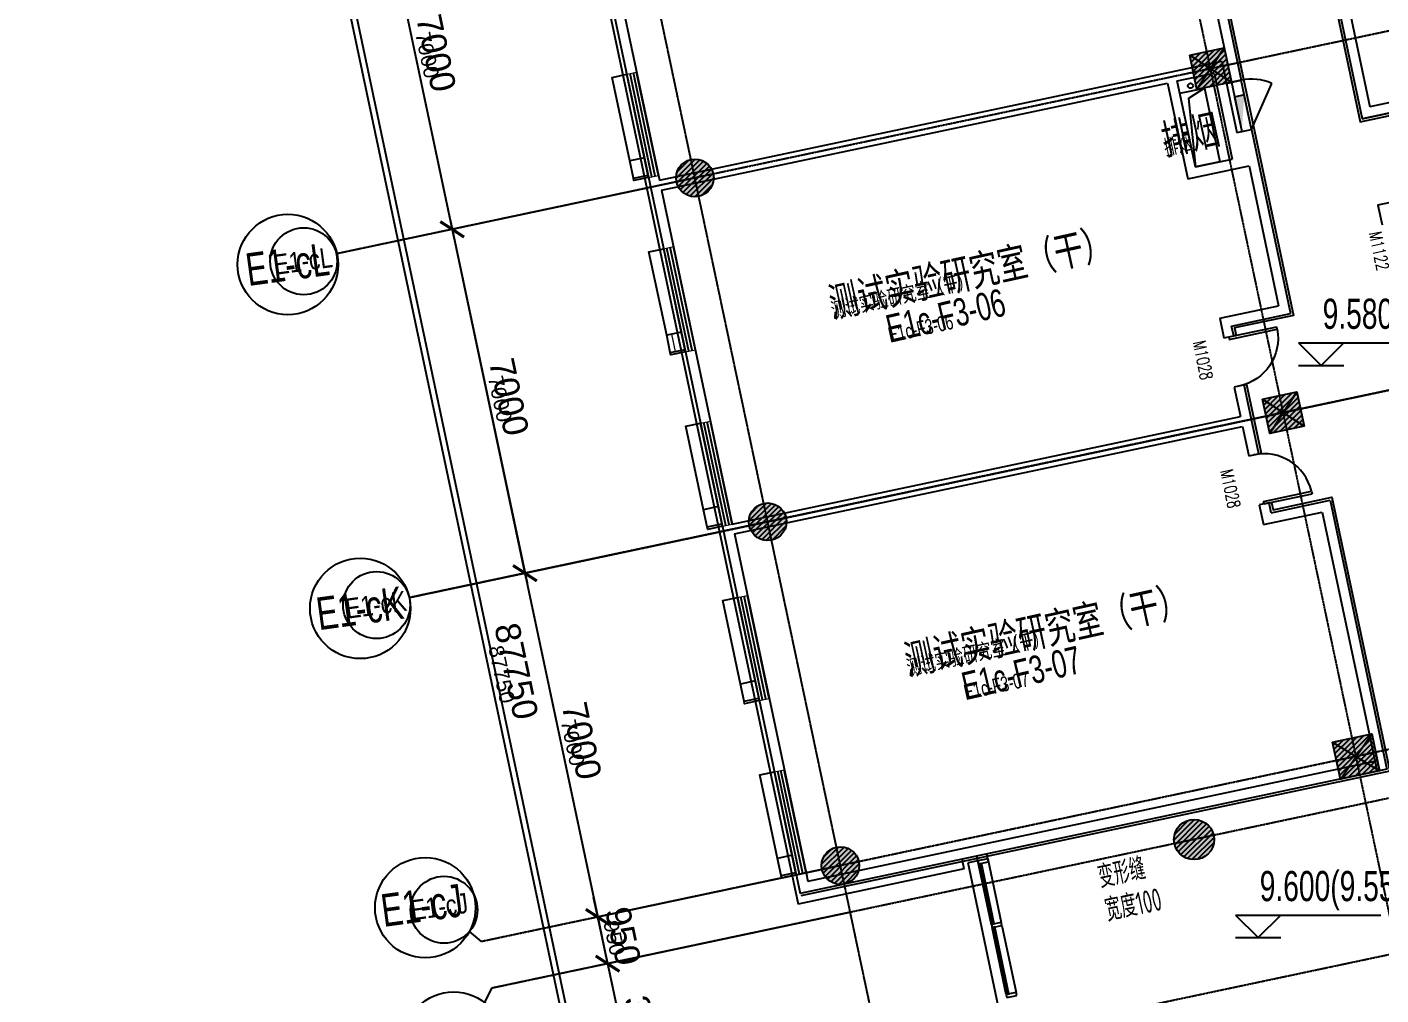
# Model space of a CAD drawing. Header units: millimetres. Extents: x -174040 to 151923, y -227569 to 142020.
# Drawn here: x -165165 to -138195, y 32491 to 51767 of the extents above; entities that cross this region are included whole.
import ezdxf
from ezdxf.enums import TextEntityAlignment as Align

# ---------------------------------------------------------------- set-up
doc = ezdxf.new("R2010")
doc.units = ezdxf.units.MM
doc.header["$LTSCALE"] = 5
doc.linetypes.add('E-RG-1F$0$$0$DOTE', pattern=[2.42, 2, -0.2, 0.02, -0.2])
doc.linetypes.add('XRE2$0$HIDDEN', pattern=[0.375, 0.25, -0.125])
for name, color, linetype in [('00外装饰面', 21, 'Continuous'), ('A—墙体', 7, 'Continuous'), ('A—文字索引', 40, 'Continuous'), ('A—设备管丼、主管符号', 50, 'Continuous'), ('A—轴线、尺寸', 1, 'Continuous'), ('A—门窗', 135, 'Continuous'), ('E-COLS-F3$0$0S-COLS-HATCH', 8, 'Continuous'), ('E-COLS-F3$0$0S-COLS-HATCH-I', 8, 'Continuous'), ('E-COLS-F3$0$0S-COLS-LINE', 4, 'Continuous'), ('E-RG-2F$0$E-RG-1F$0$A-SYMB', 4, 'Continuous'), ('E-RG-2F-300xp$0$E-RG-1F$0$A-DIMS-100', 1, 'Continuous'), ('E1-RI-3F$0$$0$A-SYMB-AREA', 4, 'Continuous'), ('E1-RI-3F$0$$0$A-SYMB-NAME', 4, 'Continuous'), ('E1-RI-3F$0$0P-TE-D0-A', 1, 'Continuous'), ('E1-RI-3F$0$A-SYMB-DOOR', 4, 'Continuous'), ('E1-RI-3F$0$A-TEXT', 4, 'Continuous'), ('I-平面-标高（总）', 40, 'Continuous'), ('I—平面—文字', 40, 'Continuous'), ('I—平面—文字（放大1：100）', 40, 'XRE2$0$HIDDEN'), ('I—平面—标高', 40, 'Continuous'), ('I—平面—消防设施', 10, 'Continuous'), ('I—平面—装饰面层线', 192, 'Continuous'), ('I—平面—门', 22, 'Continuous'), ('I—平面—门编号', 22, 'Continuous'), ('轴线100', 1, 'Continuous')]:
    doc.layers.add(name, color=color, linetype=linetype)
for name, color, linetype, lineweight in [('E1-RI-3F$0$A-DETL-MBND', 5, 'Continuous', 5), ('E1-RI-3F$0$A-GLAZ-CWMG', 3, 'Continuous', 5), ('E1-RI-3F$0$A-WALL', 7, 'Continuous', 5)]:
    doc.layers.add(name, color=color, linetype=linetype, lineweight=lineweight)
doc.styles.add('ARIAL', font='arial.ttf')
doc.styles.add('E1-RI-3F$0$$0$ECADI', font='hzs.shx', dxfattribs={"width": 0.7, "bigfont": 'hztxt.shx'})
doc.styles.add('E1-RI-3F$0$ECADI-TXT', font='simplex.shx', dxfattribs={"bigfont": 'hztxt.shx'})
doc.styles.add('XD2008', font='SIMYOU.TTF', dxfattribs={"width": 0.7})
doc.dimstyles.new('200', dxfattribs={"dimscale": 200, "dimtxt": 2.5, "dimasz": 2, "dimexe": 1, "dimexo": 1, "dimgap": 0.8, "dimtad": 1, "dimdec": 0, "dimdsep": 46, "dimtxsty": 'ARIAL', "dimblk1": 'ARCHTICK', "dimblk2": 'ARCHTICK', "dimsah": 1, "dimcen": -0.9, "dimdle": 1, "dimclrd": 256, "dimclre": 256, "dimclrt": 40, "dimaunit": 1, "dimadec": 0, "dimazin": 0, "dimtfac": 0.35, "dimtdec": 0, "dimtix": 1, "dimtmove": 2, "dimatfit": 3, "dimldrblk": 'ARCHTICK', "dimfxl": 0, "dimtvp": 0.8, "dimtolj": 1, "dimtzin": 0, "dimarcsym": 0})
doc.dimstyles.new('副本 100', dxfattribs={"dimscale": 100, "dimtxt": 2.5, "dimasz": 2, "dimexe": 1, "dimexo": 1, "dimgap": 0.8, "dimtad": 1, "dimdec": 0, "dimdsep": 46, "dimtxsty": 'ARIAL', "dimblk1": 'ARCHTICK', "dimblk2": 'ARCHTICK', "dimsah": 1, "dimcen": -0.9, "dimdle": 1, "dimclrd": 256, "dimclre": 256, "dimclrt": 40, "dimaunit": 1, "dimadec": 0, "dimazin": 0, "dimtfac": 0.35, "dimtdec": 0, "dimtix": 1, "dimtmove": 2, "dimatfit": 3, "dimldrblk": 'ARCHTICK', "dimfxl": 0, "dimtvp": 0.8, "dimtolj": 1, "dimtzin": 0, "dimarcsym": 0})
pattern_1 = [(45, (0, 0), (-53.0330086, 53.0330086), [])]

# ---------------------------------------------------------------- blocks, each defined once
blk = doc.blocks.new('biaogao')
at = {"layer": 'I—平面—标高'}
blk.add_line((11716360, -6091840), (11717260, -6091840), dxfattribs=at)
for points in [[(11716360, -6091390), (11719252, -6091390)], [(11716360, -6091390), (11716810, -6091840)], [(11716810, -6091840), (11717260, -6091390)]]:
    blk.add_lwpolyline(points, dxfattribs=at)
at = {"layer": 'I—平面—标高', "style": 'XD2008', "width": 0.7, "flags": 8}
blk.add_attdef('%%p0.000(-0.100)', text='', height=600, dxfattribs=at).set_placement((11716840, -6091293), align=Align.BOTTOM_LEFT)
blk = doc.blocks.new('_ArchTick')
at = {"color": 0, "linetype": 'ByBlock', "const_width": 0.15}
blk.add_lwpolyline([(-0.5, -0.5), (0.5, 0.5)], dxfattribs=at)
blk = doc.blocks.new('*D177')
at = {"layer": 'A—轴线、尺寸', "linetype": 'ByBlock', "lineweight": -2}
for p, q in [((-158864, 83056), (-165107, 81734)), ((-164953, 81971), (-146697, -4268)), ((-140691, -2792), (-146934, -4114))]:
    blk.add_line(p, q, dxfattribs=at)
at = {"layer": 'Defpoints', "color": 0, "linetype": 'ByBlock'}
for p in [(-158668, 83097), (-140495, -2751), (-146738, -4072)]:
    blk.add_point(p, dxfattribs=at)
at = {"layer": 'A—轴线、尺寸', "linetype": 'ByBlock', "lineweight": -2, "xscale": 400, "yscale": 400, "zscale": 400}
for p, rotation in [((-164911, 81775), 101.9526484555738), ((-146738, -4072), 281.9526484555738)]:
    blk.add_blockref('_ArchTick', p, dxfattribs=dict(at, rotation=rotation))
at = {"layer": 'A—轴线、尺寸', "color": 40, "linetype": 'ByBlock', "insert": (-155419, 38938), "char_height": 500, "attachment_point": 5, "rotation": 281.9526, "style": 'ARIAL'}
blk.add_mtext('\\A1;87750', dxfattribs=at)
blk = doc.blocks.new('*D183')
at = {"layer": 'A—轴线、尺寸', "linetype": 'ByBlock', "lineweight": -2}
for p, q in [((-148861, 34116), (-153796, 33071)), ((-153642, 33308), (-152928, 29933)), ((-148273, 31123), (-153165, 30087))]:
    blk.add_line(p, q, dxfattribs=at)
at = {"layer": 'Defpoints', "color": 0, "linetype": 'ByBlock'}
for p in [(-148666, 34157), (-148078, 31164), (-152969, 30129)]:
    blk.add_point(p, dxfattribs=at)
at = {"layer": 'A—轴线、尺寸', "linetype": 'ByBlock', "lineweight": -2, "xscale": 400, "yscale": 400, "zscale": 400}
for p, rotation in [((-153601, 33113), 101.9526484555738), ((-152969, 30129), 281.9526484555738)]:
    blk.add_blockref('_ArchTick', p, dxfattribs=dict(at, rotation=rotation))
at = {"layer": 'A—轴线、尺寸', "color": 40, "linetype": 'ByBlock', "insert": (-152879, 31707), "char_height": 500, "attachment_point": 5, "rotation": 281.9526, "style": 'ARIAL'}
blk.add_mtext('\\A1;3050', dxfattribs=at)
blk = doc.blocks.new('*D184')
at = {"layer": 'A—轴线、尺寸', "linetype": 'ByBlock', "lineweight": -2}
for p, q in [((-149102, 35036), (-153993, 34001)), ((-153798, 34042), (-153880, 34433)), ((-153798, 34042), (-153601, 33113)), ((-148905, 34107), (-153796, 33071)), ((-153601, 33113), (-153518, 32721))]:
    blk.add_line(p, q, dxfattribs=at)
at = {"layer": 'Defpoints', "color": 0, "linetype": 'ByBlock'}
for p in [(-148906, 35077), (-148709, 34148), (-153601, 33113)]:
    blk.add_point(p, dxfattribs=at)
at = {"layer": 'A—轴线、尺寸', "linetype": 'ByBlock', "lineweight": -2, "xscale": 400, "yscale": 400, "zscale": 400}
for p, rotation in [((-153798, 34042), 281.9526484555738), ((-153601, 33113), 101.9526484555738)]:
    blk.add_blockref('_ArchTick', p, dxfattribs=dict(at, rotation=rotation))
at = {"layer": 'A—轴线、尺寸', "color": 40, "linetype": 'ByBlock', "insert": (-153293, 33663), "char_height": 500, "attachment_point": 5, "rotation": 281.9526, "style": 'ARIAL'}
blk.add_mtext('\\A1;950', dxfattribs=at)
blk = doc.blocks.new('*D185')
at = {"layer": 'A—轴线、尺寸', "linetype": 'ByBlock', "lineweight": -2}
for p, q in [((-150551, 41884), (-155443, 40849)), ((-155289, 41086), (-153756, 33846)), ((-149102, 35036), (-153993, 34001))]:
    blk.add_line(p, q, dxfattribs=at)
at = {"layer": 'Defpoints', "color": 0, "linetype": 'ByBlock'}
for p in [(-150356, 41926), (-148906, 35078), (-153798, 34042)]:
    blk.add_point(p, dxfattribs=at)
at = {"layer": 'A—轴线、尺寸', "linetype": 'ByBlock', "lineweight": -2, "xscale": 400, "yscale": 400, "zscale": 400}
for p, rotation in [((-155247, 40890), 101.9526484555738), ((-153798, 34042), 281.9526484555738)]:
    blk.add_blockref('_ArchTick', p, dxfattribs=dict(at, rotation=rotation))
at = {"layer": 'A—轴线、尺寸', "color": 40, "linetype": 'ByBlock', "insert": (-154116, 37552), "char_height": 500, "attachment_point": 5, "rotation": 281.9526, "style": 'ARIAL'}
blk.add_mtext('\\A1;7000', dxfattribs=at)
blk = doc.blocks.new('*D186')
at = {"layer": 'A—轴线、尺寸', "linetype": 'ByBlock', "lineweight": -2}
for p, q in [((-152001, 48733), (-156893, 47697)), ((-156738, 47934), (-155206, 40695)), ((-150551, 41884), (-155443, 40849))]:
    blk.add_line(p, q, dxfattribs=at)
at = {"layer": 'Defpoints', "color": 0, "linetype": 'ByBlock'}
for p in [(-151805, 48774), (-150356, 41926), (-155247, 40890)]:
    blk.add_point(p, dxfattribs=at)
at = {"layer": 'A—轴线、尺寸', "linetype": 'ByBlock', "lineweight": -2, "xscale": 400, "yscale": 400, "zscale": 400}
for p, rotation in [((-156697, 47739), 101.9526484555738), ((-155247, 40890), 281.9526484555738)]:
    blk.add_blockref('_ArchTick', p, dxfattribs=dict(at, rotation=rotation))
at = {"layer": 'A—轴线、尺寸', "color": 40, "linetype": 'ByBlock', "insert": (-155566, 44401), "char_height": 500, "attachment_point": 5, "rotation": 281.9526, "style": 'ARIAL'}
blk.add_mtext('\\A1;7000', dxfattribs=at)
blk = doc.blocks.new('*D187')
at = {"layer": 'A—轴线、尺寸', "linetype": 'ByBlock', "lineweight": -2}
for p, q in [((-153451, 55581), (-158342, 54545)), ((-158188, 54783), (-156656, 47543)), ((-152001, 48733), (-156893, 47697))]:
    blk.add_line(p, q, dxfattribs=at)
at = {"layer": 'Defpoints', "color": 0, "linetype": 'ByBlock'}
for p in [(-153255, 55622), (-151805, 48774), (-156697, 47739)]:
    blk.add_point(p, dxfattribs=at)
at = {"layer": 'A—轴线、尺寸', "linetype": 'ByBlock', "lineweight": -2, "xscale": 400, "yscale": 400, "zscale": 400}
for p, rotation in [((-158147, 54587), 101.9526484555738), ((-156697, 47739), 281.9526484555738)]:
    blk.add_blockref('_ArchTick', p, dxfattribs=dict(at, rotation=rotation))
at = {"layer": 'A—轴线、尺寸', "color": 40, "linetype": 'ByBlock', "insert": (-157016, 51249), "char_height": 500, "attachment_point": 5, "rotation": 281.9526, "style": 'ARIAL'}
blk.add_mtext('\\A1;7000', dxfattribs=at)
blk = doc.blocks.new('E1-RI-3F$0$$DORLIB2D$00000001')
for p, q in [((0.45, 0.975), (0.5, 0.975)), ((0.45, 0), (0.45, 0.975)), ((0.5, 0), (0.5, 0.975)), ((0.5, 0), (0.45, 0))]:
    blk.add_line(p, q)
blk.add_arc((0.475, 0), 0.975, 91.4693, 180)
blk = doc.blocks.new('XRE3')
at = {"layer": 'E-COLS-F3$0$0S-COLS-HATCH'}
for points in [[(11701774, -6158012), (11702459, -6157867), (11702604, -6158552), (11701919, -6158697)], [(11703224, -6164860), (11703909, -6164715), (11704054, -6165400), (11703369, -6165545)], [(11704620, -6171694), (11705402, -6171529), (11705558, -6172263), (11704775, -6172428)]]:
    blk.add_hatch(color=18, dxfattribs=at).paths.add_polyline_path(points)
h = blk.add_hatch(color=18, dxfattribs=at)
edge = h.paths.add_edge_path()
edge.add_arc((11691917, -6160457), 375, 0, 360)
h = blk.add_hatch(color=18, dxfattribs=at)
edge = h.paths.add_edge_path()
edge.add_arc((11693367, -6167305), 375, 0, 360)
h = blk.add_hatch(color=18, dxfattribs=at)
edge = h.paths.add_edge_path()
edge.add_arc((11701861, -6173633), 400, 0, 360)
h = blk.add_hatch(color=18, dxfattribs=at)
edge = h.paths.add_edge_path()
edge.add_arc((11694816, -6174153), 375, 0, 360)
at = {"layer": 'E-COLS-F3$0$0S-COLS-HATCH-I'}
h = blk.add_hatch(dxfattribs=at)
h.set_pattern_fill('ANSI31', color=256, scale=600, style=0)
h.set_pattern_definition(pattern_1)
h.paths.add_polyline_path([(11701774, -6158012), (11702459, -6157867), (11702604, -6158552), (11701919, -6158697)])
h = blk.add_hatch(dxfattribs=at)
h.set_pattern_fill('ANSI31', color=256, scale=600, style=0)
h.set_pattern_definition(pattern_1)
edge = h.paths.add_edge_path()
edge.add_arc((11691917, -6160457), 375, 0, 360)
h = blk.add_hatch(dxfattribs=at)
h.set_pattern_fill('ANSI31', color=256, scale=600, style=0)
h.set_pattern_definition(pattern_1)
h.paths.add_polyline_path([(11703224, -6164860), (11703909, -6164715), (11704054, -6165400), (11703369, -6165545)])
h = blk.add_hatch(dxfattribs=at)
h.set_pattern_fill('ANSI31', color=256, scale=600, style=0)
h.set_pattern_definition(pattern_1)
edge = h.paths.add_edge_path()
edge.add_arc((11693367, -6167305), 375, 0, 360)
h = blk.add_hatch(dxfattribs=at)
h.set_pattern_fill('ANSI31', color=256, scale=600, style=0)
h.set_pattern_definition([(45, (144.97, -684.82), (-53.0330086, 53.0330086), [])])
h.paths.add_polyline_path([(11704620, -6171694), (11705402, -6171529), (11705558, -6172263), (11704775, -6172428)])
h = blk.add_hatch(dxfattribs=at)
h.set_pattern_fill('ANSI31', color=256, scale=600, style=0)
h.set_pattern_definition([(45, (144.97, -684.82), (-53.0330086, 53.0330086), [])])
edge = h.paths.add_edge_path()
edge.add_arc((11701861, -6173633), 400, 0, 360)
h = blk.add_hatch(dxfattribs=at)
h.set_pattern_fill('ANSI31', color=256, scale=600, style=0)
h.set_pattern_definition([(45, (-56.47, 243.586), (-53.0330086, 53.0330086), [])])
edge = h.paths.add_edge_path()
edge.add_arc((11694816, -6174153), 375, 0, 360)
at = {"layer": 'Defpoints'}
for p, q in [((11701919, -6158697), (11702459, -6157867)), ((11701774, -6158012), (11702604, -6158552)), ((11703369, -6165545), (11703909, -6164715)), ((11703224, -6164860), (11704054, -6165400)), ((11704620, -6171694), (11705558, -6172263)), ((11704775, -6172428), (11705402, -6171529))]:
    blk.add_line(p, q, dxfattribs=at)
at = {"layer": 'E-COLS-F3$0$0S-COLS-LINE', "color": 255}
for points in [[(11701774, -6158012), (11702459, -6157867), (11702604, -6158552), (11701919, -6158697)], [(11703224, -6164860), (11703909, -6164715), (11704054, -6165400), (11703369, -6165545)], [(11704620, -6171694), (11705402, -6171529), (11705558, -6172263), (11704775, -6172428)]]:
    blk.add_lwpolyline(points, close=True, dxfattribs=at)
for centre, radius in [((11691917, -6160457), 375), ((11693367, -6167305), 375), ((11701861, -6173633), 400), ((11694816, -6174153), 375)]:
    blk.add_circle(centre, radius, dxfattribs=at)
blk = doc.blocks.new('E1-RI-3F$0$窗3')
at = {"layer": 'A—门窗'}
for p, q in [((10161298, -8419202), (10161298, -8417102)), ((10161364, -8419202), (10161364, -8417102)), ((10161431, -8419202), (10161431, -8417102)), ((10161498, -8419202), (10161498, -8417102))]:
    blk.add_line(p, q, dxfattribs=at)
at = {"layer": 'A—门窗', "color": 8}
for points in [[(10161298, -8418802), (10160998, -8418802), (10160998, -8417102), (10161298, -8417102)], [(10160998, -8419152), (10160998, -8418802), (10160998, -8418802)], [(10161298, -8419202), (10160998, -8419202), (10160998, -8419152), (10161298, -8419152)]]:
    blk.add_lwpolyline(points, dxfattribs=at)
at = {"layer": 'E1-RI-3F$0$A-WALL'}
for p, q in [((10161298, -8417102), (10161498, -8417102)), ((10161298, -8419202), (10161498, -8419202))]:
    blk.add_line(p, q, dxfattribs=at)
blk = doc.blocks.new('E1-RI-3F$0$ECADI-TAG-DOOR')
blk = doc.blocks.new('E1-RI-3F$0$XFX-BX')
blk.add_lwpolyline([(0, 0), (0, 200), (700, 200), (700, 0)], close=True)
blk.add_solid([(0, 0), (0, 0), (700, 0), (700, 200)])
blk = doc.blocks.new('E1-RI-3F$0$$0$5ERHFH')
at = {"layer": 'E1-RI-3F$0$$0$A-SYMB-AREA', "style": 'E1-RI-3F$0$$0$ECADI', "width": 0.7}
blk.add_attdef('340M2', text='', height=2.5, dxfattribs=at).set_placement((0, 1.25), align=Align.MIDDLE_LEFT)
at = {"layer": 'E1-RI-3F$0$$0$A-SYMB-NAME', "style": 'E1-RI-3F$0$$0$ECADI', "width": 0.7}
blk.add_attdef('CHINESENAME', (-12.29, 3.09), '', height=4.5, dxfattribs=at)
blk = doc.blocks.new('E1-RI-3F$0$RECTANGULAR_MULLION_-_600M')
at = {"layer": 'A—门窗'}
for p, q in [((-30, 75), (30, 75)), ((-30, -125), (-30, 75)), ((30, 75), (30, -125)), ((30, -125), (-30, -125))]:
    blk.add_line(p, q, dxfattribs=at)
blk = doc.blocks.new('*D447')
at = {"layer": 'Defpoints', "color": 0, "linetype": 'ByBlock'}
for p in [(-279185, 83617), (-261012, -2230), (-267371, -3576)]:
    blk.add_point(p, dxfattribs=at)
at = {"layer": '轴线100', "linetype": 'ByBlock', "lineweight": -2}
for p, q in [((-279283, 83596), (-285642, 82250)), ((-285565, 82369), (-267350, -3674)), ((-261110, -2251), (-267469, -3597))]:
    blk.add_line(p, q, dxfattribs=at)
at = {"layer": '轴线100', "linetype": 'ByBlock', "lineweight": -2, "xscale": 200, "yscale": 200, "zscale": 200}
for p, rotation in [((-285544, 82271), 101.9526484623874), ((-267371, -3576), 281.9526484623874)]:
    blk.add_blockref('_ArchTick', p, dxfattribs=dict(at, rotation=rotation))
at = {"layer": '轴线100', "color": 40, "linetype": 'ByBlock', "insert": (-276230, 39396), "char_height": 300, "attachment_point": 5, "rotation": 281.9526, "style": 'ARIAL'}
blk.add_mtext('\\A1;87750', dxfattribs=at)
blk = doc.blocks.new('*D453')
at = {"layer": 'Defpoints', "color": 0, "linetype": 'ByBlock'}
for p in [(-269183, 34678), (-268595, 31685), (-273486, 30649)]:
    blk.add_point(p, dxfattribs=at)
at = {"layer": '轴线100', "linetype": 'ByBlock', "lineweight": -2}
for p, q in [((-269281, 34657), (-274216, 33612)), ((-274139, 33731), (-273466, 30551)), ((-268693, 31664), (-273584, 30628))]:
    blk.add_line(p, q, dxfattribs=at)
at = {"layer": '轴线100', "linetype": 'ByBlock', "lineweight": -2, "xscale": 200, "yscale": 200, "zscale": 200}
for p, rotation in [((-274118, 33633), 101.9526484623874), ((-273486, 30649), 281.9526484623874)]:
    blk.add_blockref('_ArchTick', p, dxfattribs=dict(at, rotation=rotation))
at = {"layer": '轴线100', "color": 40, "linetype": 'ByBlock', "insert": (-273574, 32189), "char_height": 300, "attachment_point": 5, "rotation": 281.9526, "style": 'ARIAL'}
blk.add_mtext('\\A1;3050', dxfattribs=at)
blk = doc.blocks.new('*D454')
at = {"layer": 'Defpoints', "color": 0, "linetype": 'ByBlock'}
for p in [(-269423, 35598), (-269227, 34668), (-274118, 33633)]:
    blk.add_point(p, dxfattribs=at)
at = {"layer": '轴线100', "linetype": 'ByBlock', "lineweight": -2}
for p, q in [((-269521, 35577), (-274413, 34541)), ((-274336, 34660), (-274097, 33535)), ((-269324, 34647), (-274216, 33612))]:
    blk.add_line(p, q, dxfattribs=at)
at = {"layer": '轴线100', "linetype": 'ByBlock', "lineweight": -2, "xscale": 200, "yscale": 200, "zscale": 200}
for p, rotation in [((-274315, 34562), 101.9526484623874), ((-274118, 33633), 281.9526484623874)]:
    blk.add_blockref('_ArchTick', p, dxfattribs=dict(at, rotation=rotation))
at = {"layer": '轴线100', "color": 40, "linetype": 'ByBlock', "insert": (-273988, 34146), "char_height": 300, "attachment_point": 5, "rotation": 281.9526, "style": 'ARIAL'}
blk.add_mtext('\\A1;950', dxfattribs=at)
blk = doc.blocks.new('*D455')
at = {"layer": 'Defpoints', "color": 0, "linetype": 'ByBlock'}
for p in [(-270873, 42446), (-269423, 35598), (-274315, 34562)]:
    blk.add_point(p, dxfattribs=at)
at = {"layer": '轴线100', "linetype": 'ByBlock', "lineweight": -2}
for p, q in [((-270971, 42425), (-275862, 41390)), ((-275785, 41508), (-274294, 34464)), ((-269521, 35577), (-274413, 34542))]:
    blk.add_line(p, q, dxfattribs=at)
at = {"layer": '轴线100', "linetype": 'ByBlock', "lineweight": -2, "xscale": 200, "yscale": 200, "zscale": 200}
for p, rotation in [((-275765, 41411), 101.9526484623874), ((-274315, 34562), 281.9526484623874)]:
    blk.add_blockref('_ArchTick', p, dxfattribs=dict(at, rotation=rotation))
at = {"layer": '轴线100', "color": 40, "linetype": 'ByBlock', "insert": (-274812, 38035), "char_height": 300, "attachment_point": 5, "rotation": 281.9526, "style": 'ARIAL'}
blk.add_mtext('\\A1;7000', dxfattribs=at)
blk = doc.blocks.new('*D456')
at = {"layer": 'Defpoints', "color": 0, "linetype": 'ByBlock'}
for p in [(-272323, 49294), (-270873, 42446), (-275765, 41411)]:
    blk.add_point(p, dxfattribs=at)
at = {"layer": '轴线100', "linetype": 'ByBlock', "lineweight": -2}
for p, q in [((-272421, 49274), (-277312, 48238)), ((-277235, 48357), (-275744, 41313)), ((-270971, 42425), (-275862, 41390))]:
    blk.add_line(p, q, dxfattribs=at)
at = {"layer": '轴线100', "linetype": 'ByBlock', "lineweight": -2, "xscale": 200, "yscale": 200, "zscale": 200}
for p, rotation in [((-277214, 48259), 101.9526484623874), ((-275765, 41411), 281.9526484623874)]:
    blk.add_blockref('_ArchTick', p, dxfattribs=dict(at, rotation=rotation))
at = {"layer": '轴线100', "color": 40, "linetype": 'ByBlock', "insert": (-276261, 44883), "char_height": 300, "attachment_point": 5, "rotation": 281.9526, "style": 'ARIAL'}
blk.add_mtext('\\A1;7000', dxfattribs=at)
blk = doc.blocks.new('*D457')
at = {"layer": 'Defpoints', "color": 0, "linetype": 'ByBlock'}
for p in [(-273773, 56143), (-272323, 49294), (-277214, 48259)]:
    blk.add_point(p, dxfattribs=at)
at = {"layer": '轴线100', "linetype": 'ByBlock', "lineweight": -2}
for p, q in [((-273870, 56122), (-278762, 55086)), ((-278685, 55205), (-277194, 48161)), ((-272421, 49274), (-277312, 48238))]:
    blk.add_line(p, q, dxfattribs=at)
at = {"layer": '轴线100', "linetype": 'ByBlock', "lineweight": -2, "xscale": 200, "yscale": 200, "zscale": 200}
for p, rotation in [((-278664, 55107), 101.9526484623874), ((-277214, 48259), 281.9526484623874)]:
    blk.add_blockref('_ArchTick', p, dxfattribs=dict(at, rotation=rotation))
at = {"layer": '轴线100', "color": 40, "linetype": 'ByBlock', "insert": (-277711, 51731), "char_height": 300, "attachment_point": 5, "rotation": 281.9526, "style": 'ARIAL'}
blk.add_mtext('\\A1;7000', dxfattribs=at)
blk = doc.blocks.new('A$C1C9D1350')
at = {"layer": '轴线100', "linetype": 'E-RG-1F$0$$0$DOTE'}
for p, q in [((-249364.6, -8734.6), (-270277, 90051.5)), ((-261506.2, -2079.5), (-280549.3, 87876.9)), ((-243029.5, 55495.3), (-279510.9, 47772.5)), ((-241827.6, 48591), (-278068.4, 40919.1)), ((-232013.8, 43517), (-276627.4, 34072.6)), ((-234132.4, 42097.4), (-276431.7, 33143)), ((-229758.9, 39905.7), (-275803.5, 30158.4))]:
    blk.add_line(p, q, dxfattribs=at)
at = {"layer": '轴线100', "linetype": 'ByBlock'}
for p, q in [((-276627.4, 34072.6), (-276868.1, 34276.1)), ((-276430.6, 33143.2), (-276568.2, 32859.6))]:
    blk.add_line(p, q, dxfattribs=at)
for centre in [(-280171.7, 47622.9), (-278719.6, 40776.4), (-277377.1, 34706.6)]:
    blk.add_circle(centre, 666.7, dxfattribs=at)
at = {"layer": '轴线100', "color": 40, "style": 'ARIAL', "width": 0.8}
for s, p in [('E1-cL', (-280183.2, 47629)), ('E1-cK', (-278731, 40782.5)), ('E1-cJ', (-277469, 34771))]:
    blk.add_text(s, height=400, rotation=7.78334, dxfattribs=at).set_placement(p, align=Align.MIDDLE_CENTER)
at = {"layer": '轴线100', "linetype": 'ByBlock'}
for base, p1, p2, picture, middle in [((-267371.2, -3576.5), (-279185.4, 83617.2), (-261012.4, -2230.4), '*D447', (-276229.7, 39395.6)), ((-277214.4, 48258.8), (-273772.5, 56142.5), (-272322.8, 49294.3), '*D457', (-277711.1, 51731.2)), ((-275764.6, 41410.6), (-272322.8, 49294.3), (-270873.1, 42446.1), '*D456', (-276261.4, 44883)), ((-274314.9, 34562.3), (-270873.1, 42446.1), (-269423.3, 35597.8), '*D455', (-274811.7, 38034.7)), ((-274118.1, 33632.7), (-269423.3, 35597.6), (-269226.5, 34668.2), '*D454', (-273988.4, 34145.7)), ((-273486.5, 30649), (-269183.1, 34677.6), (-268594.9, 31684.6), '*D453', (-273574.1, 32189.3))]:
    dim = blk.add_linear_dim(base=base, p1=p1, p2=p2, angle=281.95265, dimstyle='副本 100', override={"dimtxt": 3}, dxfattribs=at)
    dim.commit()
    dim.dimension.update_dxf_attribs({"geometry": picture, "text_midpoint": middle})

msp = doc.modelspace()

# ---------------------------------------------------------------- linework, layer by layer
at = {"layer": '00外装饰面', "linetype": 'ByBlock', "ltscale": 5}
for p, q in [((-159675, 80941.7), (-149801.3, 34300.2)), ((-146497.7, 34999.6), (-146539.3, 35195.3)), ((-146222.3, 35160.1), (-146420.7, 35118)), ((-145299.7, 29835.7), (-146420.7, 35118)), ((-146497.7, 34999.6), (-149801.3, 34300.2))]:
    msp.add_line(p, q, dxfattribs=at)
at = {"layer": 'A—墙体'}
for p, q in [((-159596.7, 80958.3), (-149764.5, 34512.4)), ((-140742, 60213.4), (-138567.4, 49940.9)), ((-140504.9, 60059.1), (-138413.2, 50178)), ((-142107.9, 56039.9), (-140979.2, 50708.1)), ((-142262.2, 55802.8), (-141268.1, 51106.9)), ((-153975, 55367.6), (-152566.7, 48715)), ((-152566.7, 48715), (-141365.9, 51086.2)), ((-141365.9, 51086.2), (-141065.6, 49667.6)), ((-142252.9, 50694), (-141520.2, 50849.1)), ((-141520.2, 50849.1), (-141157.7, 49137)), ((-141272.7, 50645.9), (-140979.2, 50708.1)), ((-152525.2, 48519.4), (-142448.6, 50652.5)), ((-142448.6, 50652.5), (-142044.7, 48744.8)), ((-141891.2, 48985.2), (-142252.9, 50694)), ((-137409.9, 50186), (-138567.4, 49940.9)), ((-138567.1, 49941), (-137409.9, 50186)), ((-137255.6, 50423), (-138413.2, 50178)), ((-141065.6, 49667.6), (-140772.1, 49729.7)), ((-140772.1, 49729.7), (-139995.5, 46061)), ((-141890.6, 48981.9), (-141157.7, 49137)), ((-142044.7, 48744.8), (-140822.8, 49003.5)), ((-140822.8, 49003.5), (-140232.6, 46215.3)), ((-152525.2, 48519.4), (-151116.9, 41866.8)), ((-141406.2, 45966.8), (-140232.6, 46215.3)), ((-141406.2, 45966.8), (-141323.3, 45575.5)), ((-141169.1, 45812.6), (-139995.5, 46061)), ((-141323.3, 45575.5), (-141127.7, 45616.9)), ((-141127.7, 45616.9), (-141169.1, 45812.6)), ((-140920.5, 44638.6), (-141116.2, 44597.2)), ((-141116.2, 44597.2), (-140991.9, 44010.2)), ((-140775.6, 43953.8), (-140920.5, 44638.6)), ((-151116.9, 41866.8), (-140991.9, 44010.2)), ((-151075.5, 41671.2), (-140950.5, 43814.5)), ((-140950.5, 43814.5), (-140826.3, 43227.5)), ((-140630.6, 43269), (-140775.6, 43953.8)), ((-140826.3, 43227.5), (-140630.6, 43269)), ((-140382.1, 42095), (-139208.5, 42343.4)), ((-139208.5, 42343.4), (-138074.6, 36987)), ((-140423.5, 42290.6), (-140619.2, 42249.2)), ((-140619.2, 42249.2), (-140536.3, 41857.9)), ((-140536.3, 41857.9), (-139362.7, 42106.3)), ((-140382.1, 42095), (-140423.5, 42290.6)), ((-139362.7, 42106.3), (-138270.2, 36945.6)), ((-151075.5, 41671.2), (-149646.5, 34920.7)), ((-138074.6, 36987), (-149764.5, 34512.4)), ((-138262.4, 37151.7), (-149610.2, 34749.5)), ((-146222.5, 35160.3, 0), (-146243.2, 35257.8)), ((-146026.7, 35201.8, 0), (-146047.3, 35299.3)), ((-149646.5, 34920.7), (-149610.2, 34749.5))]:
    msp.add_line(p, q, dxfattribs=at)
at = {"layer": 'A—设备管丼、主管符号'}
for points in [[(-142201.5, 50449.3), (-141712.3, 50552.9), (-141401.4, 49085), (-141890.6, 48981.8), (-142201.5, 50449.3)], [(-141712.5, 50552.8), (-142028.6, 50342.4), (-141891.2, 48985.2)]]:
    msp.add_lwpolyline(points, dxfattribs=at)
at = {"layer": 'A—轴线、尺寸', "linetype": 'E-RG-1F$0$$0$DOTE'}
for p, q in [((-138788.1, -12995.3), (-160192.7, 88116.1)), ((-122512.2, 54975.2), (-158993.6, 47252.3)), ((-121062.4, 48126.9), (-157551.8, 40402.4)), ((-111496.4, 42996.9), (-156110, 33552.5)), ((-148765.5, 34136.2), (-155914.4, 32622.8))]:
    msp.add_line(p, q, dxfattribs=at)
at = {"layer": 'A—轴线、尺寸', "linetype": 'ByBlock'}
for p, q in [((-151861.7, 48762.1), (-158993.6, 47252.3)), ((-150412, 41913.8), (-157551.8, 40402.4)), ((-156110.2, 33552.4), (-156350.9, 33756)), ((-155913.5, 32623), (-156051, 32339.4))]:
    msp.add_line(p, q, dxfattribs=at)
for centre in [(-159970.5, 47038.2), (-158528.8, 40188.3), (-157232.8, 34227.4), (-156666.2, 31551.1)]:
    msp.add_circle(centre, 1000, dxfattribs=at)
at = {"layer": 'A—门窗'}
for p, q in [((-145953.1, 33888.3), (-146222.4, 35160.4, 0)), ((-146180.1, 35108.1), (-145924.2, 33899.6)), ((-145899.4, 33904.8), (-146155.2, 35113.3)), ((-146026.7, 35201.8, 0), (-145757.4, 33929.7)), ((-145659, 32499.2), (-145941.7, 33834.5)), ((-145924.2, 33899.6), (-145899.4, 33904.8)), ((-145887, 33846.1), (-145911.8, 33840.9)), ((-145911.8, 33840.9), (-145629.1, 32505.5)), ((-145604.3, 32510.8), (-145887, 33846.1)), ((-145746, 33876), (-145463.4, 32540.6)), ((-145629.1, 32505.5), (-145604.3, 32510.8))]:
    msp.add_line(p, q, dxfattribs=at)
at = {"layer": 'E-RG-2F$0$E-RG-1F$0$A-SYMB', "color": 13}
for p, q in [((-156110, 33552.5), (-156350.7, 33756)), ((-155913.3, 32623.1), (-156050.8, 32339.5))]:
    msp.add_line(p, q, dxfattribs=at)
at = {"layer": 'E-RG-2F-300xp$0$E-RG-1F$0$A-DIMS-100', "ltscale": 3}
for p, q in [((-151861.7, 48762.1), (-158993.7, 47252.3)), ((-150412, 41913.8), (-157552, 40402.3))]:
    msp.add_line(p, q, dxfattribs=at)
at = {"layer": 'E1-RI-3F$0$0P-TE-D0-A'}
msp.add_lwpolyline([(-140771.8, 49729.8), (-140979.2, 50708.1), (-141174.9, 50666.6), (-140967.5, 49688.3)], close=True, dxfattribs=at)
at = {"layer": 'E1-RI-3F$0$A-DETL-MBND'}
msp.add_line((-152326.3, 45648.3), (-152253.8, 45305.9), dxfattribs=at)
at = {"layer": 'I—平面—消防设施'}
msp.add_circle((-141988.6, 50597.1), 50, dxfattribs=at)
at = {"layer": 'I—平面—装饰面层线'}
for p, q in [((-141127.7, 45616.9), (-141078.7, 45627.3)), ((-140920.5, 44638.6), (-140871.6, 44649)), ((-140630.6, 43269), (-140581.7, 43279.3)), ((-140423.5, 42290.6), (-140374.6, 42301))]:
    msp.add_line(p, q, dxfattribs=at)
for points in [[(-139679.3, 60744.9), (-139627.5, 60500.4), (-140801.3, 60251.9), (-138606, 49881.7), (-137448.4, 50126.7), (-137375.9, 49784.3)], [(-143274, 55997.5), (-143243, 55850.7), (-142071.3, 56098.7), (-139936.2, 46022.5), (-141109.8, 45774), (-141078.7, 45627.3)], [(-137168.8, 48806), (-137096.3, 48463.6), (-138253.6, 48218.6), (-138170.9, 47827.2)], [(-140871.6, 44649), (-140581.7, 43279.3)], [(-140374.6, 42301), (-140343.5, 42154.3), (-139169.9, 42402.7), (-138015.3, 36948.5), (-149754.1, 34463.5)]]:
    msp.add_lwpolyline(points, dxfattribs=at)
at = {"layer": 'I—平面—门'}
msp.add_line((-140771.7, 49729.8), (-140367.5, 50644.5), dxfattribs=at)
msp.add_arc((-140771.7, 49729.8), 1000, 66.15785, 101.95274, dxfattribs=at)

# ---------------------------------------------------------------- block references
at = {"layer": 'A—墙体', "rotation": 11.95264847858502}
for p in [(-11837418.4, 6180999.8), (-11836683.2, 6177526.8), (-11835948, 6174053.7), (-11835212.8, 6170580.7), (-11834477.6, 6167107.7)]:
    msp.add_blockref('E1-RI-3F$0$窗3', p, dxfattribs=at)
at = {"layer": 'A—门窗'}
msp.add_blockref('XRE3', (-11843778.7, 6209218.7), dxfattribs=at)
ref = msp.add_blockref('biaogao', (-11856196, 6136870), dxfattribs=at)
ref.add_attrib('%%p0.000(-0.100)', '9.580(9.550)', dxfattribs={"layer": 'I—平面—标高', "height": 600, "style": 'XD2008', "width": 0.7}).set_placement((-139356.3, 45577.1), align=Align.BOTTOM_LEFT)
at = {"layer": 'A—门窗', "extrusion": (0, 0, -1), "rotation": 258.0473515410275}
for p in [(145874.5, 33879.4), (145579.4, 32485.4)]:
    msp.add_blockref('E1-RI-3F$0$RECTANGULAR_MULLION_-_600M', p, dxfattribs=at)
at = {"layer": 'E1-RI-3F$0$A-GLAZ-CWMG', "color": 8, "extrusion": (0, 0, -1), "rotation": 258.0473515410275}
msp.add_blockref('E1-RI-3F$0$RECTANGULAR_MULLION_-_600M', (146142.8, 35146.6, 0), dxfattribs=at)
at = {"layer": 'E1-RI-3F$0$A-TEXT'}
ref = msp.add_blockref('E1-RI-3F$0$$0$5ERHFH', (-142139.8, 34247.6, 0), dxfattribs=dict(at, xscale=100, yscale=100, zscale=100, rotation=12))
ref.add_attrib('CHINESENAME', '变形缝', (-143776.9, 34610.6, 0), dxfattribs={"layer": 'E1-RI-3F$0$$0$A-SYMB-NAME', "height": 450, "rotation": 12, "style": 'E1-RI-3F$0$$0$ECADI', "width": 0.7})
ref = msp.add_blockref('E1-RI-3F$0$$0$5ERHFH', (-141999.5, 33587.9, 0), dxfattribs=dict(at, xscale=100, yscale=100, zscale=100, rotation=12))
ref.add_attrib('CHINESENAME', '宽度100', (-143636.7, 33950.9, 0), dxfattribs={"layer": 'E1-RI-3F$0$$0$A-SYMB-NAME', "height": 450, "rotation": 12, "style": 'E1-RI-3F$0$$0$ECADI', "width": 0.7})
at = {"layer": 'I-平面-标高（总）'}
ref = msp.add_blockref('biaogao', (-11856196, 6136870), dxfattribs=at)
ref.add_attrib('%%p0.000(-0.100)', '9.580(9.550)', dxfattribs={"layer": 'I—平面—标高', "height": 600, "style": 'XD2008', "width": 0.7}).set_placement((-139356.3, 45577.1), align=Align.BOTTOM_LEFT)
ref = msp.add_blockref('biaogao', (-11857448.9, 6125471.5), dxfattribs=at)
ref.add_attrib('%%p0.000(-0.100)', '9.600(9.550)', dxfattribs={"layer": 'I—平面—标高', "height": 600, "style": 'XD2008', "width": 0.7}).set_placement((-140609.3, 34178.7), align=Align.BOTTOM_LEFT)
at = {"layer": 'I—平面—消防设施', "xscale": -1, "rotation": 281.977062229859}
msp.add_blockref('E1-RI-3F$0$XFX-BX', (-140967.4, 49688.3), dxfattribs=at)
at = {"layer": 'I—平面—门'}
for p, xscale, yscale, zscale, rotation in [((-141121.9, 45107.1), -999.9999999999953, 999.9999999999952, -999.9999999999952, 281.9526484769483), ((-140624.9, 42759.1), 1000, 1000, -1000, 281.9526484769593)]:
    msp.add_blockref('E1-RI-3F$0$$DORLIB2D$00000001', p, dxfattribs=dict(at, xscale=xscale, yscale=yscale, zscale=zscale, rotation=rotation))
at = {"layer": 'I—平面—门编号'}
ref = msp.add_blockref('E1-RI-3F$0$ECADI-TAG-DOOR', (-139063.1, 46491.7), dxfattribs=dict(at, xscale=100.0000000022704, yscale=100.0000000022704, zscale=100.0000000022704, rotation=281.9731040338612))
ref.add_attrib('门窗主编号1', 'M1122', dxfattribs={"layer": 'E1-RI-3F$0$A-SYMB-DOOR', "height": 250, "rotation": 281.9731, "style": 'E1-RI-3F$0$ECADI-TXT', "width": 0.7}).set_placement((-138272.1, 46899.8), align=Align.RIGHT)
ref = msp.add_blockref('E1-RI-3F$0$ECADI-TAG-DOOR', (-142446.1, 44347), dxfattribs=dict(at, xscale=100.0000000022704, yscale=100.0000000022704, zscale=100.0000000022704, rotation=281.9731040338612))
ref.add_attrib('门窗主编号1', 'M1028', dxfattribs={"layer": 'E1-RI-3F$0$A-SYMB-DOOR', "height": 250, "rotation": 281.9731, "style": 'E1-RI-3F$0$ECADI-TXT', "width": 0.7}).set_placement((-141781.2, 44723.1), align=Align.RIGHT)
ref = msp.add_blockref('E1-RI-3F$0$ECADI-TAG-DOOR', (-142009.6, 41751), dxfattribs=dict(at, xscale=100.0000000022704, yscale=100.0000000022704, zscale=100.0000000022704, rotation=281.9731040338612))
ref.add_attrib('门窗主编号1', 'M1028', dxfattribs={"layer": 'E1-RI-3F$0$A-SYMB-DOOR', "height": 250, "rotation": 281.9731, "style": 'E1-RI-3F$0$ECADI-TXT', "width": 0.7}).set_placement((-141234.3, 42163.6), align=Align.RIGHT)
at = {"layer": '轴线100'}
msp.add_blockref('A$C1C9D1350', (120517.4, -520.6), dxfattribs=at)

# ---------------------------------------------------------------- texts
at = {"layer": 'A—文字索引', "style": 'ARIAL', "width": 0.7}
for s, p in [('E1-cL', (-159979.1, 47042.8)), ('E1-cK', (-158537.4, 40192.9)), ('E1-cJ', (-157301.7, 34275.7))]:
    msp.add_text(s, height=650, rotation=7.78334, dxfattribs=at).set_placement(p, align=Align.MIDDLE_CENTER)
at = {"layer": 'I—平面—文字', "linetype": 'ByBlock', "style": 'XD2008', "width": 0.7}
for s, height, rotation, p in [('排烟', 600, 12.44558, (-142489.7, 49211.2, 0)), ('测试实验研究室（干）', 600, 12.44558, (-149111.5, 45971.5, 0)), ('E1c-F3-06', 550, 13.2948, (-147970.9, 45479.1)), ('测试实验研究室（干）', 600, 12.44558, (-147604.8, 38854.1, 0)), ('E1c-F3-07', 550, 13.2948, (-146464.2, 38361.8))]:
    msp.add_text(s, height=height, rotation=rotation, dxfattribs=at).set_placement(p)
at = {"layer": 'I—平面—文字（放大1：100）', "linetype": 'ByBlock', "style": 'XD2008', "width": 0.7}
for s, p in [('排烟', (-142489.7, 49211.2, 0)), ('测试实验研究室（干）', (-149111.5, 45971.5, 0)), ('E1c-F3-06', (-147970.9, 45479.1)), ('测试实验研究室（干）', (-147604.8, 38854.1, 0)), ('E1c-F3-07', (-146464.2, 38361.8))]:
    msp.add_text(s, height=300, rotation=12.44558, dxfattribs=at).set_placement(p)

# ---------------------------------------------------------------- dimensions: what is measured, and where the dimension line sits
at = {"layer": 'A—轴线、尺寸', "linetype": 'ByBlock'}
for base, p1, p2, picture, middle in [((-146738.2, -4072.2), (-158668.1, 83097), (-140495.1, -2750.5), '*D177', (-155418.6, 38937.6)), ((-156697, 47738.6), (-153255.2, 55622.4), (-151805.4, 48774.1), '*D187', (-157015.6, 51248.8)), ((-155247.3, 40890.4), (-151805.4, 48774.1), (-150355.7, 41925.9), '*D186', (-155565.9, 44400.5)), ((-153797.6, 34042.2), (-150355.7, 41925.9), (-148906, 35077.7), '*D185', (-154116.1, 37552.3)), ((-153600.8, 33112.5), (-148905.9, 35077.5), (-148709.2, 34148), '*D184', (-153292.9, 33663.2)), ((-152969.2, 30128.9), (-148665.8, 34157.5), (-148077.6, 31164.4), '*D183', (-152878.5, 31706.9))]:
    dim = msp.add_linear_dim(base=base, p1=p1, p2=p2, angle=281.95265, dimstyle='200', dxfattribs=at)
    dim.commit()
    dim.dimension.update_dxf_attribs({"geometry": picture, "text_midpoint": middle})

doc.saveas('drawing.dxf')
